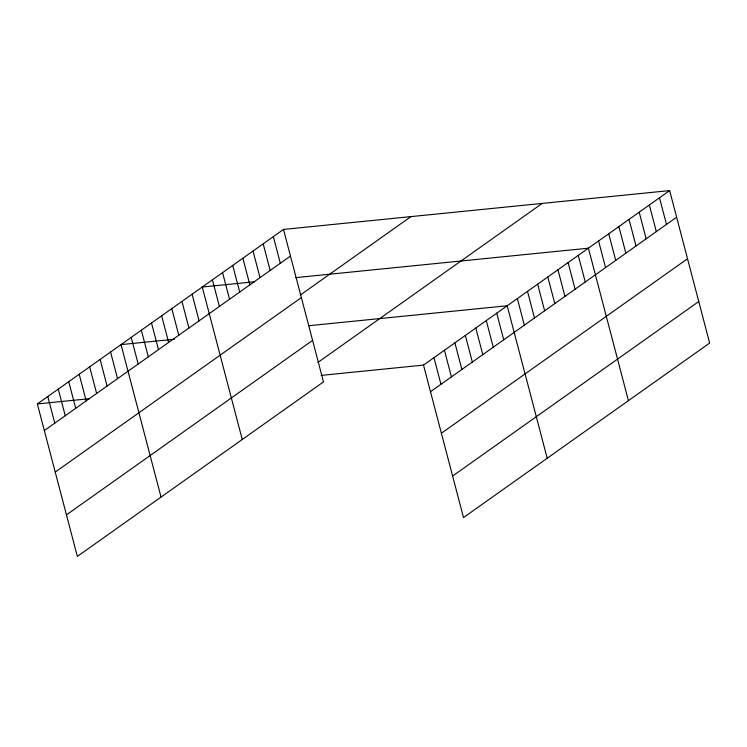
<?xml version="1.0" encoding="UTF-8"?>
<svg xmlns="http://www.w3.org/2000/svg" width="747" height="747" viewBox="0 0 747 747"><rect width="100%" height="100%" fill="white"/><g stroke="black" fill="none" stroke-linecap="round" stroke-linejoin="round"><path stroke-width="1.12" d="M283.487 229.432L323.488 381.904L77.352 556.403L37.35 403.94L283.487 229.432L669.648 190.597L709.65 343.06L463.513 517.568L423.512 365.096L669.648 190.597M44.334 430.552L290.471 256.053M300.163 295.14L410.925 216.621M55.231 472.085L301.368 297.586M66.455 514.879L312.591 340.371M317.951 362.407L542.219 203.408M430.496 391.717L676.633 217.209M441.393 433.241L687.529 258.742M452.617 476.035L698.753 301.527M254.606 281.759L202.26 287.025L242.261 439.488M295.56 277.641L588.421 248.181L628.423 400.644M174.518 339.231L121.042 344.61L161.035 497.072M308.651 325.739L507.194 305.766L547.196 458.238M37.35 403.94L89.687 398.674M321.107 375.396L423.512 365.096M659.498 197.796L666.483 224.408M649.348 204.986L656.324 231.607M639.189 212.185L646.174 238.807M629.039 219.385L636.024 246.006M618.88 226.584L625.865 253.205M608.73 233.783L615.715 260.404M598.58 240.982L605.565 267.594M578.271 255.381L585.256 281.993M568.122 262.58L575.097 289.192M557.962 269.779L564.947 296.391M547.812 276.969L554.797 303.59M537.663 284.168L544.638 310.789M527.503 291.367L534.488 317.989M517.354 298.567L524.338 325.188M496.736 313.18L503.721 339.801M486.278 320.594L493.263 347.215M475.811 328.017L482.795 354.629M465.353 335.431L472.337 362.052M454.895 342.845L461.879 369.466M444.437 350.268L451.412 376.88M433.97 357.682L440.954 384.294M273.337 236.631L280.321 263.252M263.187 243.83L270.162 270.451M253.028 251.029L260.012 277.651M242.878 258.229L249.862 284.85M232.728 265.428L239.703 292.04M222.569 272.627L229.553 299.239M212.419 279.826L219.403 306.438M192.11 294.215L199.094 320.837M181.96 301.414L188.944 328.036M171.801 308.614L178.785 335.235M161.651 315.813L168.635 342.434M151.501 323.012L158.476 349.633M141.342 330.211L148.326 356.823M131.192 337.411L138.176 364.022M110.575 352.024L117.559 378.645M100.117 359.438L107.101 386.059M89.659 366.861L96.634 393.473M79.191 374.275L86.176 400.887M68.733 381.689L75.718 408.31M58.275 389.103L65.25 415.724M47.808 396.526L54.792 423.138"/></g></svg>
